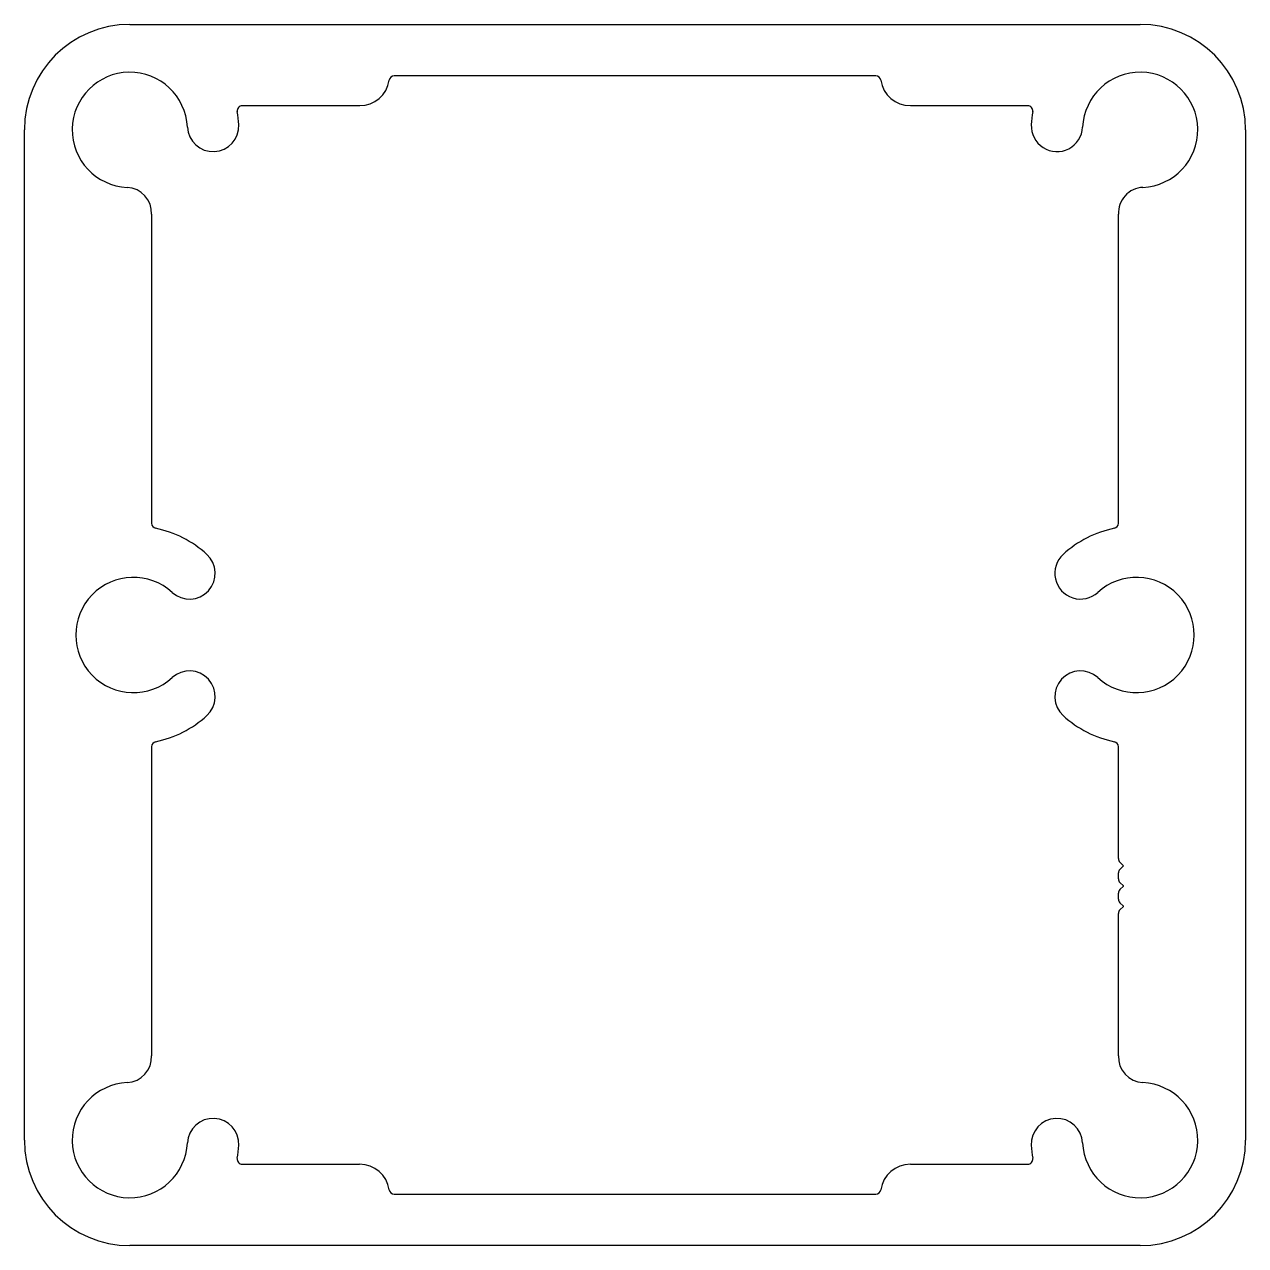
# Model space of a CAD drawing. Extents: x -28.4 to 31.9, y -29.4 to 30.9.
import ezdxf

# ---------------------------------------------------------------- set-up
doc = ezdxf.new("R2010")
doc.units = 0
doc.header["$MEASUREMENT"] = 0
doc.layers.get('0').update_dxf_attribs({"linetype": 'CONTINUOUS'})

msp = doc.modelspace()

# ---------------------------------------------------------------- linework, layer by layer
for p, q in [((-23.189, 30.889), (26.722, 30.889)), ((13.659, 28.349, -0.168), (-10.127, 28.349, -0.168)), ((-11.835, 26.875, -0.168), (-17.629, 26.875, -0.168)), ((21.162, 26.875, -0.168), (15.368, 26.875, -0.168)), ((-28.396, -24.229), (-28.396, 25.682)), ((31.929, 25.682), (31.929, -24.229)), ((-22.116, 21.511, -0.168), (-22.116, 6.246, -0.168)), ((25.648, 6.246, -0.168), (25.648, 21.511, -0.168)), ((-22.116, -4.794, -0.168), (-22.116, -20.059, -0.168)), ((25.648, -10.322, -0.168), (25.648, -4.794, -0.168)), ((25.893, -10.67, -0.168), (25.721, -10.499, -0.168)), ((25.721, -10.852, -0.168), (25.893, -10.681, -0.168)), ((25.648, -11.322, -0.168), (25.648, -11.029, -0.168)), ((25.648, -12.322, -0.168), (25.648, -12.029, -0.168)), ((25.893, -11.67, -0.168), (25.721, -11.499, -0.168)), ((25.721, -11.852, -0.168), (25.893, -11.681, -0.168)), ((25.893, -12.67, -0.168), (25.721, -12.498, -0.168)), ((25.648, -20.059, -0.168), (25.648, -13.029, -0.168)), ((25.721, -12.852, -0.168), (25.893, -12.681, -0.168)), ((-17.629, -25.423, -0.168), (-11.836, -25.423, -0.168)), ((15.368, -25.423, -0.168), (21.162, -25.423, -0.168)), ((-10.127, -26.896, -0.168), (13.659, -26.896, -0.168)), ((26.722, -29.436), (-23.189, -29.436))]:
    msp.add_line(p, q)
for centre, radius, start, end in [((-23.189, 25.682), 5.207, 90, 180), ((26.722, 25.682), 5.207, 0, 90), ((-23.189, 25.682, -0.168), 2.845, 2.71834, 267.28166), ((26.722, 25.682, -0.168), 2.845, 272.71834, 177.28166), ((-11.836, 28.349, -0.168), 1.473, 269.99336, 351.55677), ((-10.127, 28.095, -0.168), 0.254, 90, 171.46639), ((13.659, 28.095, -0.168), 0.254, 8.53361, 90), ((15.368, 28.349, -0.168), 1.473, 188.44323, 270), ((-17.629, 26.621, -0.168), 0.254, 90, 189.59407), ((-23.189, 25.682, -0.168), 5.385, 2.71834, 9.59407), ((21.162, 26.621, -0.168), 0.254, 350.40593, 90), ((26.722, 25.682, -0.168), 5.385, 170.40593, 177.28166), ((-19.079, 25.877, -0.168), 1.27, 182.71834, 2.71834), ((22.612, 25.877, -0.168), 1.27, 177.28166, 357.28166), ((-23.384, 21.571, -0.168), 1.27, 357.28166, 87.28166), ((26.917, 21.571, -0.168), 1.27, 92.71834, 182.71834), ((-21.862, 6.246, -0.168), 0.254, 180, 258.23623), ((25.394, 6.246, -0.168), 0.254, 281.76377, 360), ((-23.012, 0.726, -0.168), 5.385, 47.71834, 78.23623), ((26.544, 0.726, -0.168), 5.385, 101.76377, 132.28166), ((-20.243, 3.77, -0.168), 1.27, 227.71834, 47.71834), ((23.776, 3.77, -0.168), 1.27, 132.28166, 312.28166), ((-23.012, 0.726, -0.168), 2.845, 47.71834, 312.28166), ((26.544, 0.726, -0.168), 2.845, 227.71834, 132.28166), ((-20.243, -2.318, -0.168), 1.27, 312.28166, 132.28166), ((23.776, -2.318, -0.168), 1.27, 47.71834, 227.71834), ((-23.012, 0.726, -0.168), 5.385, 281.76377, 312.28166), ((26.544, 0.726, -0.168), 5.385, 227.71834, 258.23623), ((-21.862, -4.794, -0.168), 0.254, 101.76377, 180), ((25.394, -4.794, -0.168), 0.254, 360, 78.23623), ((25.898, -10.322, -0.168), 0.25, 180, 225), ((25.898, -11.029, -0.168), 0.25, 135, 180), ((25.887, -10.675, -0.168), 0.008, 315, 45), ((25.898, -11.322, -0.168), 0.25, 180, 225), ((25.898, -12.029, -0.168), 0.25, 135, 180), ((25.887, -11.675, -0.168), 0.008, 315, 45), ((25.898, -12.322, -0.168), 0.25, 180, 225), ((25.898, -13.029, -0.168), 0.25, 135, 180), ((25.887, -12.675, -0.168), 0.008, 315, 45), ((-23.384, -20.119, -0.168), 1.27, 272.71834, 2.71834), ((26.917, -20.119, -0.168), 1.27, 177.28168, 267.28166), ((-23.189, -24.229, -0.168), 2.845, 92.71834, 357.28166), ((26.722, -24.229, -0.168), 2.845, 182.71834, 87.28166), ((-19.079, -24.425, -0.168), 1.27, 357.28166, 177.28166), ((22.612, -24.425, -0.168), 1.27, 2.71834, 182.71834), ((-23.189, -24.229), 5.207, 180, 270), ((-23.189, -24.229, -0.168), 5.385, 350.40593, 357.28166), ((26.722, -24.229, -0.168), 5.385, 182.71834, 189.59407), ((26.722, -24.229), 5.207, 270, 360), ((-17.629, -25.169, -0.168), 0.254, 170.40593, 270), ((21.162, -25.169, -0.168), 0.254, 270, 9.59407), ((-11.836, -26.896, -0.168), 1.473, 8.44323, 90), ((15.368, -26.896, -0.168), 1.473, 90, 171.55677), ((-10.127, -26.642, -0.168), 0.254, 188.53361, 270), ((13.659, -26.642, -0.168), 0.254, 270, 351.46639)]:
    msp.add_arc(centre, radius, start, end)

doc.saveas('drawing.dxf')
